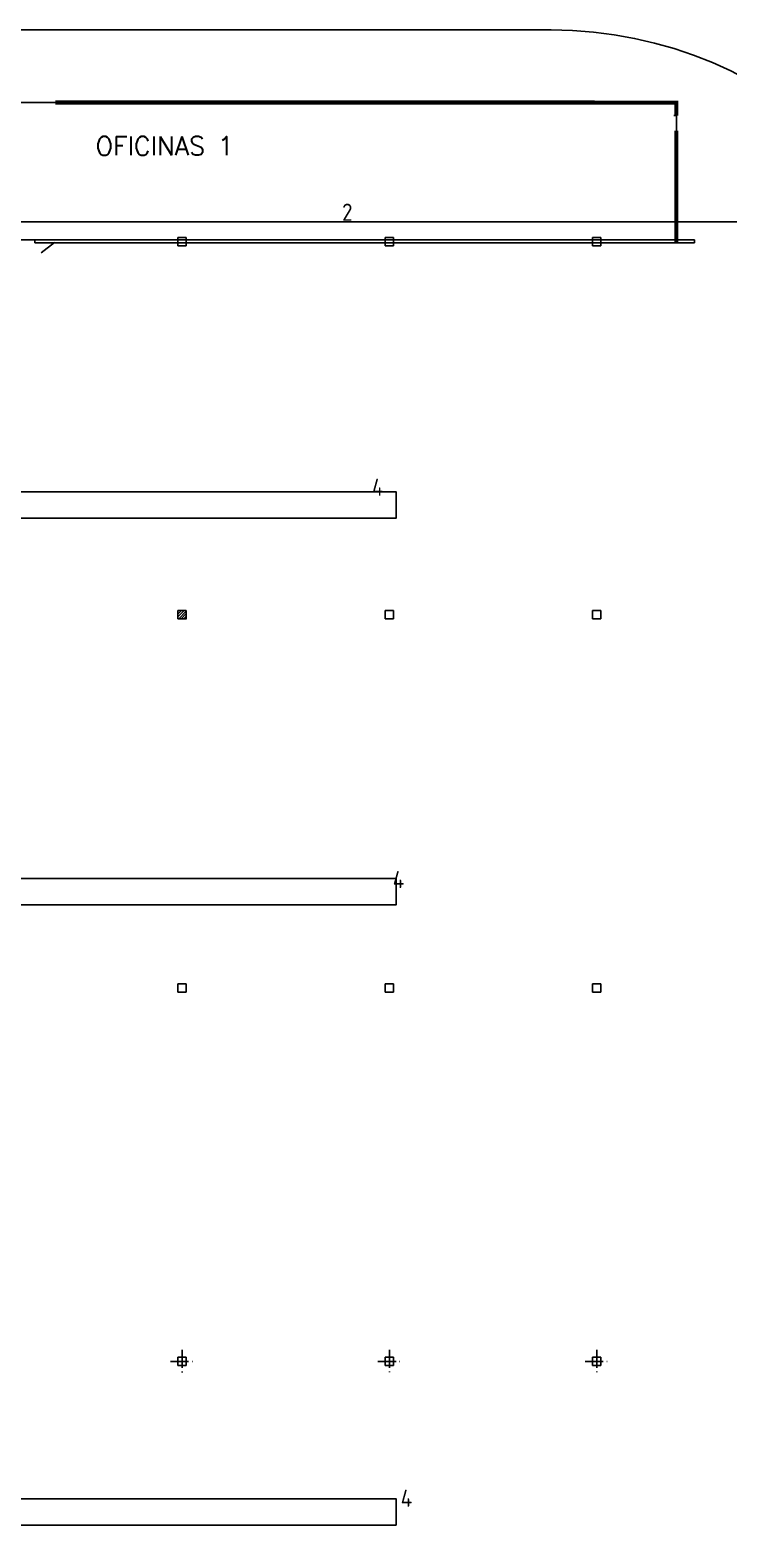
# Model space of a CAD drawing. Extents: x 522424 to 523018, y 277589 to 278009.
# Drawn here: x 522772.3 to 522820.4, y 277812.4 to 277915.4 of the extents above; entities that cross this region are included whole.
import ezdxf
from ezdxf.enums import TextEntityAlignment as Align

# ---------------------------------------------------------------- set-up
doc = ezdxf.new("R2010")
doc.units = 0
doc.linetypes.add('CENTER', pattern=[2, 1.25, -0.25, 0.25, -0.25])
doc.layers.get('0').update_dxf_attribs({"linetype": 'CONTINUOUS'})
for name, color, linetype in [('0-IE-BLINDOS', 5, 'CONTINUOUS'), ('A-MUROS', 10, 'CONTINUOUS'), ('TEXTO', 3, 'CONTINUOUS')]:
    doc.layers.add(name, color=color, linetype=linetype)
doc.styles.add('ISO Proportional', font='isocp.shx')
doc.styles.add('SIMPLEX', font='simplex')

# ---------------------------------------------------------------- blocks, each defined once
blk = doc.blocks.new('COL')
at = {"linetype": 'Continuous'}
for p, q in [((200, 200), (-200, 200)), ((-200, 200), (-200, -200)), ((200, -200), (200, 200)), ((-200, -200), (200, -200))]:
    blk.add_line(p, q, dxfattribs=at)

msp = doc.modelspace()

# ---------------------------------------------------------------- linework, layer by layer
at = {"layer": '0-IE-BLINDOS'}
for points in [[(522729.52, 277883.55), (522797.49, 277883.55), (522797.49, 277881.73), (522729.52, 277881.73)], [(522729.52, 277856.91), (522797.49, 277856.91), (522797.49, 277855.1), (522729.52, 277855.1)], [(522729.52, 277814.19), (522797.49, 277814.19), (522797.49, 277812.38), (522729.52, 277812.38)]]:
    msp.add_lwpolyline(points, close=True, dxfattribs=at)
at = {"layer": 'A-MUROS'}
msp.add_line((522808.16, 277915.37), (522696.74, 277915.37), dxfattribs=at)
at = {"layer": 'A-MUROS', "linetype": 'Continuous'}
for p, q in [((522816.63, 277909.47), (522816.8, 277909.47)), ((522816.66, 277908.37), (522816.93, 277908.37)), ((522772.59, 277900.9), (522818.04, 277900.9)), ((522772.59, 277900.9), (522772.59, 277900.69)), ((522772.59, 277900.69), (522818.04, 277900.69)), ((522773.95, 277900.72), (522773.02, 277900)), ((522818.04, 277900.9), (522818.04, 277900.69)), ((522782.45, 277875.12), (522782.7, 277875.37)), ((522782.45, 277874.94), (522782.88, 277875.37)), ((522782.48, 277874.79), (522783.02, 277875.33)), ((522782.66, 277874.79), (522783.02, 277875.16)), ((522782.83, 277874.79), (522783.02, 277874.98)), ((522783.01, 277874.79), (522783.02, 277874.8)), ((522811.02, 277849.65), (522811.02, 277849.08)), ((522811.59, 277849.65), (522811.02, 277849.65)), ((522811.02, 277849.08), (522811.59, 277849.08)), ((522811.59, 277849.08), (522811.59, 277849.65))]:
    msp.add_line(p, q, dxfattribs=at)
at = {"layer": 'A-MUROS', "linetype": 'CENTER'}
for p, q in [((522782.74, 277824.46), (522782.74, 277822.9)), ((522797.02, 277824.46), (522797.02, 277822.92)), ((522811.31, 277824.46), (522811.31, 277822.92)), ((522781.94, 277823.65), (522783.46, 277823.65)), ((522796.23, 277823.65), (522797.74, 277823.65)), ((522810.51, 277823.65), (522812.03, 277823.65))]:
    msp.add_line(p, q, dxfattribs=at)
at = {"layer": 'A-MUROS', "const_width": 0.286}
for points in [[(522811.17, 277910.37), (522774, 277910.37)], [(522811.02, 277910.36), (522816.8, 277910.36), (522816.8, 277909.47)], [(522816.8, 277908.37), (522816.8, 277900.69)]]:
    msp.add_lwpolyline(points, dxfattribs=at)
at = {"layer": 'A-MUROS'}
msp.add_lwpolyline([(522696.74, 277910.37), (522816.8, 277910.37), (522816.8, 277900.9), (522696.74, 277900.9)], close=True, dxfattribs=at)
msp.add_arc((522808.16, 277886.79), 28.57, 0, 90, dxfattribs=at)
at = {"layer": 'TEXTO', "color": 30, "linetype": 'ByBlock', "true_color": 0xf26722}
msp.add_line((522719.74, 277902.14), (522828.31, 277902.14), dxfattribs=at)

# ---------------------------------------------------------------- block references
at = {"layer": 'A-MUROS', "linetype": 'Continuous', "xscale": 0.001428571428571429, "yscale": 0.001428571428571429, "zscale": 0.001428571428571429}
for p in [(522782.74, 277900.79), (522797.02, 277900.79), (522811.31, 277900.79), (522782.74, 277875.08), (522797.02, 277875.08), (522811.31, 277875.08), (522782.74, 277849.37), (522797.02, 277849.37), (522782.74, 277823.65), (522797.02, 277823.65), (522811.31, 277823.65)]:
    msp.add_blockref('COL', p, dxfattribs=at)

# ---------------------------------------------------------------- texts
at = {"layer": 'TEXTO', "color": 1, "linetype": 'Continuous', "style": 'SIMPLEX'}
msp.add_text('OFICINAS 1', height=1.286, dxfattribs=at).set_placement((522776.77, 277907.37), align=Align.MIDDLE_LEFT)
at = {"layer": 'TEXTO', "color": 30, "linetype": 'ByBlock', "true_color": 0xf26722, "style": 'ISO Proportional'}
for s, p in [('2', (522793.76, 277902.22)), ('4', (522795.82, 277883.27)), ('4', (522797.25, 277856.25)), ('4', (522797.8, 277813.64))]:
    msp.add_text(s, height=1.18, dxfattribs=at).set_placement(p)

doc.saveas('drawing.dxf')
